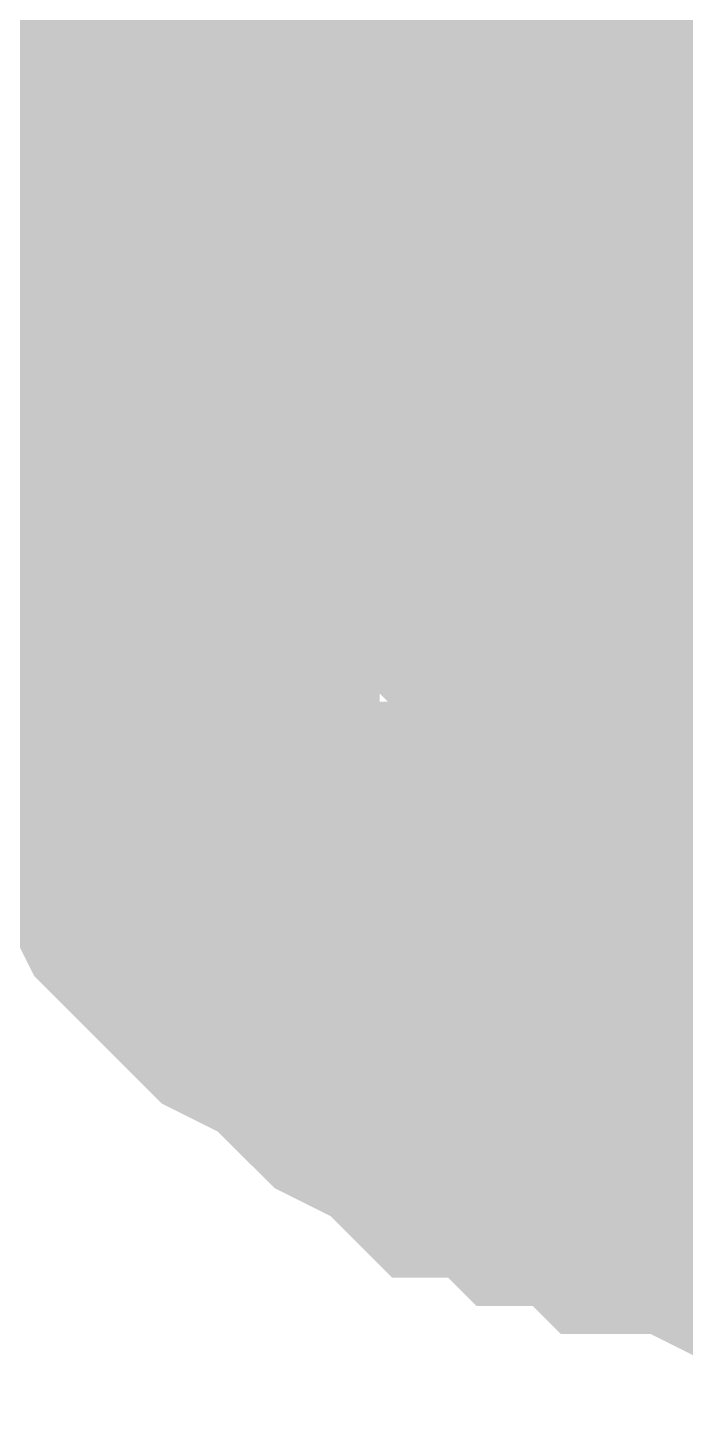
# Model space of a CAD drawing. Header units: inches. Extents: x 0 to 841, y 0 to 594.
# Drawn here: x 351.83 to 352.355, y 116.537 to 117.635 of the extents above; entities that cross this region are included whole.
import ezdxf

# ---------------------------------------------------------------- set-up
doc = ezdxf.new("R2010")
doc.units = ezdxf.units.IN
doc.layers.add('Sheet', color=255, linetype='Continuous')

msp = doc.modelspace()

# ---------------------------------------------------------------- linework, layer by layer
at = {"layer": 'Sheet'}
for points in [[(307.5148, 112.498, 0.7493, 0.7493, 0), (302.5067, 112.498, 0.7493, 0.7493, 0), (302.5067, 129.9936, 0.7493, 0.7493, 0), (352.5202, 129.9936, 0.7493, 0.7493, 0), (352.5202, 117.4839, 0.7493, 0.7493, 0), (347.5121, 117.4839, 0.7493, 0.7493, 0)], [(351.7566, 117.4839, 0.2997, 0.2997, 0), (351.7566, 117.5288, 0.2997, 0.2997, 0), (351.7566, 117.5737, 0.2997, 0.2997, 0), (351.7566, 117.5962, 0.2997, 0.2997, 0), (351.7791, 117.6411, 0.2997, 0.2997, 0), (351.7791, 117.686, 0.2997, 0.2997, 0), (351.8016, 117.7085, 0.2997, 0.2997, 0), (351.8016, 117.7534, 0.2997, 0.2997, 0), (351.824, 117.7759, 0.2997, 0.2997, 0), (351.824, 117.8208, 0.2997, 0.2997, 0)], [(351.7566, 117.4839, 0.2997, 0.2997, 0), (351.7566, 117.5288, 0.2997, 0.2997, 0), (351.7566, 117.5737, 0.2997, 0.2997, 0), (351.7566, 117.5962, 0.2997, 0.2997, 0), (351.7791, 117.6411, 0.2997, 0.2997, 0), (351.7791, 117.686, 0.2997, 0.2997, 0), (351.8016, 117.7085, 0.2997, 0.2997, 0), (351.8016, 117.7534, 0.2997, 0.2997, 0), (351.824, 117.7759, 0.2997, 0.2997, 0), (351.824, 117.8208, 0.2997, 0.2997, 0)], [(351.7566, 117.4839, 0.2997, 0.2997, 0), (351.7566, 117.5288, 0.2997, 0.2997, 0), (351.7566, 117.5737, 0.2997, 0.2997, 0), (351.7566, 117.5962, 0.2997, 0.2997, 0), (351.7791, 117.6411, 0.2997, 0.2997, 0), (351.7791, 117.686, 0.2997, 0.2997, 0), (351.8016, 117.7085, 0.2997, 0.2997, 0), (351.8016, 117.7534, 0.2997, 0.2997, 0), (351.824, 117.7759, 0.2997, 0.2997, 0), (351.824, 117.8208, 0.2997, 0.2997, 0)], [(352.0037, 117.4839, 0.2997, 0.2997, 0), (352.0037, 117.5064, 0.2997, 0.2997, 0), (352.0037, 117.5288, 0.2997, 0.2997, 0), (352.0037, 117.5737, 0.2997, 0.2997, 0), (352.0037, 117.5962, 0.2997, 0.2997, 0), (352.0261, 117.6186, 0.2997, 0.2997, 0), (352.0261, 117.6411, 0.2997, 0.2997, 0), (352.0261, 117.6636, 0.2997, 0.2997, 0), (352.0486, 117.686, 0.2997, 0.2997, 0), (352.0486, 117.7085, 0.2997, 0.2997, 0), (352.0711, 117.7309, 0.2997, 0.2997, 0), (352.0711, 117.7534, 0.2997, 0.2997, 0), (352.0935, 117.7759, 0.2997, 0.2997, 0), (352.0935, 117.7983, 0.2997, 0.2997, 0)], [(352.0037, 117.4839, 0.2997, 0.2997, 0), (352.0037, 117.5064, 0.2997, 0.2997, 0), (352.0037, 117.5288, 0.2997, 0.2997, 0), (352.0037, 117.5737, 0.2997, 0.2997, 0), (352.0037, 117.5962, 0.2997, 0.2997, 0), (352.0261, 117.6186, 0.2997, 0.2997, 0), (352.0261, 117.6411, 0.2997, 0.2997, 0), (352.0261, 117.6636, 0.2997, 0.2997, 0), (352.0486, 117.686, 0.2997, 0.2997, 0), (352.0486, 117.7085, 0.2997, 0.2997, 0), (352.0711, 117.7309, 0.2997, 0.2997, 0), (352.0711, 117.7534, 0.2997, 0.2997, 0), (352.0935, 117.7759, 0.2997, 0.2997, 0), (352.0935, 117.7983, 0.2997, 0.2997, 0)], [(357.5058, 117.4839, 0.7493, 0.7493, 0), (352.5202, 117.4839, 0.7493, 0.7493, 0)], [(352.0037, 117.4839, 0.0991, 0.0991, 0), (352.0037, 117.5064, 0.0991, 0.0991, 0), (352.0037, 117.5288, 0.0991, 0.0991, 0), (352.0037, 117.5737, 0.0991, 0.0991, 0), (352.0037, 117.5962, 0.0991, 0.0991, 0), (352.0261, 117.6186, 0.0991, 0.0991, 0), (352.0261, 117.6411, 0.0991, 0.0991, 0), (352.0261, 117.6636, 0.0991, 0.0991, 0), (352.0486, 117.686, 0.0991, 0.0991, 0)], [(352.0037, 117.4839, 0.0991, 0.0991, 0), (352.0037, 117.5064, 0.0991, 0.0991, 0), (352.0037, 117.5288, 0.0991, 0.0991, 0), (352.0037, 117.5737, 0.0991, 0.0991, 0), (352.0037, 117.5962, 0.0991, 0.0991, 0), (352.0261, 117.6186, 0.0991, 0.0991, 0), (352.0261, 117.6411, 0.0991, 0.0991, 0), (352.0261, 117.6636, 0.0991, 0.0991, 0), (352.0486, 117.686, 0.0991, 0.0991, 0)], [(352.5202, 116.7203, 0.2997, 0.2997, 0), (352.4753, 116.7203, 0.2997, 0.2997, 0), (352.4304, 116.7203, 0.2997, 0.2997, 0), (352.4079, 116.7203, 0.2997, 0.2997, 0), (352.363, 116.7427, 0.2997, 0.2997, 0), (352.3181, 116.7427, 0.2997, 0.2997, 0), (352.2956, 116.7652, 0.2997, 0.2997, 0), (352.2507, 116.7652, 0.2997, 0.2997, 0), (352.2283, 116.7877, 0.2997, 0.2997, 0), (352.1833, 116.7877, 0.2997, 0.2997, 0), (352.1609, 116.8101, 0.2997, 0.2997, 0), (352.116, 116.8326, 0.2997, 0.2997, 0), (352.0935, 116.855, 0.2997, 0.2997, 0), (352.0711, 116.8775, 0.2997, 0.2997, 0), (352.0261, 116.9, 0.2997, 0.2997, 0), (352.0037, 116.9224, 0.2997, 0.2997, 0), (351.9812, 116.9449, 0.2997, 0.2997, 0), (351.9588, 116.9673, 0.2997, 0.2997, 0), (351.9363, 117.0123, 0.2997, 0.2997, 0), (351.9139, 117.0347, 0.2997, 0.2997, 0), (351.8914, 117.0572, 0.2997, 0.2997, 0), (351.8689, 117.1021, 0.2997, 0.2997, 0), (351.8465, 117.1245, 0.2997, 0.2997, 0), (351.824, 117.1695, 0.2997, 0.2997, 0), (351.824, 117.1919, 0.2997, 0.2997, 0), (351.8016, 117.2368, 0.2997, 0.2997, 0), (351.8016, 117.2593, 0.2997, 0.2997, 0), (351.7791, 117.3042, 0.2997, 0.2997, 0), (351.7791, 117.3267, 0.2997, 0.2997, 0), (351.7566, 117.3716, 0.2997, 0.2997, 0), (351.7566, 117.4165, 0.2997, 0.2997, 0), (351.7566, 117.439, 0.2997, 0.2997, 0), (351.7566, 117.4839, 0.2997, 0.2997, 0)], [(351.7566, 117.4839, 0.2997, 0.2997, 0), (351.7566, 117.4839, 0.2997, 0.2997, 0)], [(352.5202, 116.7203, 0.2997, 0.2997, 0), (352.4753, 116.7203, 0.2997, 0.2997, 0), (352.4304, 116.7203, 0.2997, 0.2997, 0), (352.4079, 116.7203, 0.2997, 0.2997, 0), (352.363, 116.7427, 0.2997, 0.2997, 0), (352.3181, 116.7427, 0.2997, 0.2997, 0), (352.2956, 116.7652, 0.2997, 0.2997, 0), (352.2507, 116.7652, 0.2997, 0.2997, 0), (352.2283, 116.7877, 0.2997, 0.2997, 0), (352.1833, 116.7877, 0.2997, 0.2997, 0), (352.1609, 116.8101, 0.2997, 0.2997, 0), (352.116, 116.8326, 0.2997, 0.2997, 0), (352.0935, 116.855, 0.2997, 0.2997, 0), (352.0711, 116.8775, 0.2997, 0.2997, 0), (352.0261, 116.9, 0.2997, 0.2997, 0), (352.0037, 116.9224, 0.2997, 0.2997, 0), (351.9812, 116.9449, 0.2997, 0.2997, 0), (351.9588, 116.9673, 0.2997, 0.2997, 0), (351.9363, 117.0123, 0.2997, 0.2997, 0), (351.9139, 117.0347, 0.2997, 0.2997, 0), (351.8914, 117.0572, 0.2997, 0.2997, 0), (351.8689, 117.1021, 0.2997, 0.2997, 0), (351.8465, 117.1245, 0.2997, 0.2997, 0), (351.824, 117.1695, 0.2997, 0.2997, 0), (351.824, 117.1919, 0.2997, 0.2997, 0), (351.8016, 117.2368, 0.2997, 0.2997, 0), (351.8016, 117.2593, 0.2997, 0.2997, 0), (351.7791, 117.3042, 0.2997, 0.2997, 0), (351.7791, 117.3267, 0.2997, 0.2997, 0), (351.7566, 117.3716, 0.2997, 0.2997, 0), (351.7566, 117.4165, 0.2997, 0.2997, 0), (351.7566, 117.439, 0.2997, 0.2997, 0), (351.7566, 117.4839, 0.2997, 0.2997, 0)], [(351.7566, 117.4839, 0.2997, 0.2997, 0), (351.7566, 117.4839, 0.2997, 0.2997, 0)], [(352.5202, 116.7203, 0.2997, 0.2997, 0), (352.4753, 116.7203, 0.2997, 0.2997, 0), (352.4304, 116.7203, 0.2997, 0.2997, 0), (352.4079, 116.7203, 0.2997, 0.2997, 0), (352.363, 116.7427, 0.2997, 0.2997, 0), (352.3181, 116.7427, 0.2997, 0.2997, 0), (352.2956, 116.7652, 0.2997, 0.2997, 0), (352.2507, 116.7652, 0.2997, 0.2997, 0), (352.2283, 116.7877, 0.2997, 0.2997, 0), (352.1833, 116.7877, 0.2997, 0.2997, 0), (352.1609, 116.8101, 0.2997, 0.2997, 0), (352.116, 116.8326, 0.2997, 0.2997, 0), (352.0935, 116.855, 0.2997, 0.2997, 0), (352.0711, 116.8775, 0.2997, 0.2997, 0), (352.0261, 116.9, 0.2997, 0.2997, 0), (352.0037, 116.9224, 0.2997, 0.2997, 0), (351.9812, 116.9449, 0.2997, 0.2997, 0), (351.9588, 116.9673, 0.2997, 0.2997, 0), (351.9363, 117.0123, 0.2997, 0.2997, 0), (351.9139, 117.0347, 0.2997, 0.2997, 0), (351.8914, 117.0572, 0.2997, 0.2997, 0), (351.8689, 117.1021, 0.2997, 0.2997, 0), (351.8465, 117.1245, 0.2997, 0.2997, 0), (351.824, 117.1695, 0.2997, 0.2997, 0), (351.824, 117.1919, 0.2997, 0.2997, 0), (351.8016, 117.2368, 0.2997, 0.2997, 0), (351.8016, 117.2593, 0.2997, 0.2997, 0), (351.7791, 117.3042, 0.2997, 0.2997, 0), (351.7791, 117.3267, 0.2997, 0.2997, 0), (351.7566, 117.3716, 0.2997, 0.2997, 0), (351.7566, 117.4165, 0.2997, 0.2997, 0), (351.7566, 117.439, 0.2997, 0.2997, 0), (351.7566, 117.4839, 0.2997, 0.2997, 0)], [(351.7566, 117.4839, 0.2997, 0.2997, 0), (351.7566, 117.4839, 0.2997, 0.2997, 0)], [(352.5202, 116.9898, 0.2997, 0.2997, 0), (352.4978, 116.9898, 0.2997, 0.2997, 0), (352.4753, 116.9898, 0.2997, 0.2997, 0), (352.4304, 116.9898, 0.2997, 0.2997, 0), (352.4079, 116.9898, 0.2997, 0.2997, 0), (352.3855, 117.0123, 0.2997, 0.2997, 0), (352.363, 117.0123, 0.2997, 0.2997, 0), (352.3406, 117.0123, 0.2997, 0.2997, 0), (352.3181, 117.0347, 0.2997, 0.2997, 0), (352.2956, 117.0347, 0.2997, 0.2997, 0), (352.2732, 117.0572, 0.2997, 0.2997, 0), (352.2507, 117.0572, 0.2997, 0.2997, 0), (352.2283, 117.0796, 0.2997, 0.2997, 0), (352.2058, 117.0796, 0.2997, 0.2997, 0), (352.1833, 117.1021, 0.2997, 0.2997, 0), (352.1609, 117.1245, 0.2997, 0.2997, 0), (352.1609, 117.147, 0.2997, 0.2997, 0), (352.1384, 117.147, 0.2997, 0.2997, 0), (352.116, 117.1695, 0.2997, 0.2997, 0), (352.0935, 117.1919, 0.2997, 0.2997, 0), (352.0935, 117.2144, 0.2997, 0.2997, 0), (352.0711, 117.2368, 0.2997, 0.2997, 0), (352.0711, 117.2593, 0.2997, 0.2997, 0), (352.0486, 117.2818, 0.2997, 0.2997, 0), (352.0486, 117.2818, 0.2997, 0.2997, 0), (352.0261, 117.3042, 0.2997, 0.2997, 0), (352.0261, 117.3491, 0.2997, 0.2997, 0), (352.0261, 117.3716, 0.2997, 0.2997, 0), (352.0037, 117.3941, 0.2997, 0.2997, 0), (352.0037, 117.4165, 0.2997, 0.2997, 0), (352.0037, 117.439, 0.2997, 0.2997, 0), (352.0037, 117.4614, 0.2997, 0.2997, 0), (352.0037, 117.4839, 0.2997, 0.2997, 0)], [(352.0037, 117.4839, 0.2997, 0.2997, 0), (352.0037, 117.4839, 0.2997, 0.2997, 0)], [(352.5202, 116.9898, 0.2997, 0.2997, 0), (352.4978, 116.9898, 0.2997, 0.2997, 0), (352.4753, 116.9898, 0.2997, 0.2997, 0), (352.4304, 116.9898, 0.2997, 0.2997, 0), (352.4079, 116.9898, 0.2997, 0.2997, 0), (352.3855, 117.0123, 0.2997, 0.2997, 0), (352.363, 117.0123, 0.2997, 0.2997, 0), (352.3406, 117.0123, 0.2997, 0.2997, 0), (352.3181, 117.0347, 0.2997, 0.2997, 0), (352.2956, 117.0347, 0.2997, 0.2997, 0), (352.2732, 117.0572, 0.2997, 0.2997, 0), (352.2507, 117.0572, 0.2997, 0.2997, 0), (352.2283, 117.0796, 0.2997, 0.2997, 0), (352.2058, 117.0796, 0.2997, 0.2997, 0), (352.1833, 117.1021, 0.2997, 0.2997, 0), (352.1609, 117.1245, 0.2997, 0.2997, 0), (352.1609, 117.147, 0.2997, 0.2997, 0), (352.1384, 117.147, 0.2997, 0.2997, 0), (352.116, 117.1695, 0.2997, 0.2997, 0), (352.0935, 117.1919, 0.2997, 0.2997, 0), (352.0935, 117.2144, 0.2997, 0.2997, 0), (352.0711, 117.2368, 0.2997, 0.2997, 0), (352.0711, 117.2593, 0.2997, 0.2997, 0), (352.0486, 117.2818, 0.2997, 0.2997, 0), (352.0486, 117.2818, 0.2997, 0.2997, 0), (352.0261, 117.3042, 0.2997, 0.2997, 0), (352.0261, 117.3491, 0.2997, 0.2997, 0), (352.0261, 117.3716, 0.2997, 0.2997, 0), (352.0037, 117.3941, 0.2997, 0.2997, 0), (352.0037, 117.4165, 0.2997, 0.2997, 0), (352.0037, 117.439, 0.2997, 0.2997, 0), (352.0037, 117.4614, 0.2997, 0.2997, 0), (352.0037, 117.4839, 0.2997, 0.2997, 0)], [(352.0037, 117.4839, 0.2997, 0.2997, 0), (352.0037, 117.4839, 0.2997, 0.2997, 0)], [(352.4079, 116.9898, 0.0991, 0.0991, 0), (352.3855, 117.0123, 0.0991, 0.0991, 0), (352.363, 117.0123, 0.0991, 0.0991, 0), (352.3406, 117.0123, 0.0991, 0.0991, 0), (352.3181, 117.0347, 0.0991, 0.0991, 0), (352.2956, 117.0347, 0.0991, 0.0991, 0), (352.2732, 117.0572, 0.0991, 0.0991, 0), (352.2507, 117.0572, 0.0991, 0.0991, 0), (352.2283, 117.0796, 0.0991, 0.0991, 0), (352.2058, 117.0796, 0.0991, 0.0991, 0), (352.1833, 117.1021, 0.0991, 0.0991, 0), (352.1609, 117.1245, 0.0991, 0.0991, 0), (352.1609, 117.147, 0.0991, 0.0991, 0), (352.1384, 117.147, 0.0991, 0.0991, 0), (352.116, 117.1695, 0.0991, 0.0991, 0), (352.0935, 117.1919, 0.0991, 0.0991, 0), (352.0935, 117.2144, 0.0991, 0.0991, 0), (352.0711, 117.2368, 0.0991, 0.0991, 0), (352.0711, 117.2593, 0.0991, 0.0991, 0), (352.0486, 117.2818, 0.0991, 0.0991, 0), (352.0486, 117.2818, 0.0991, 0.0991, 0), (352.0261, 117.3042, 0.0991, 0.0991, 0), (352.0261, 117.3491, 0.0991, 0.0991, 0), (352.0261, 117.3716, 0.0991, 0.0991, 0), (352.0037, 117.3941, 0.0991, 0.0991, 0), (352.0037, 117.4165, 0.0991, 0.0991, 0), (352.0037, 117.439, 0.0991, 0.0991, 0), (352.0037, 117.4614, 0.0991, 0.0991, 0), (352.0037, 117.4839, 0.0991, 0.0991, 0)], [(352.0037, 117.4839, 0.0991, 0.0991, 0), (352.0037, 117.4839, 0.0991, 0.0991, 0)], [(352.4079, 116.9898, 0.0991, 0.0991, 0), (352.3855, 117.0123, 0.0991, 0.0991, 0), (352.363, 117.0123, 0.0991, 0.0991, 0), (352.3406, 117.0123, 0.0991, 0.0991, 0), (352.3181, 117.0347, 0.0991, 0.0991, 0), (352.2956, 117.0347, 0.0991, 0.0991, 0), (352.2732, 117.0572, 0.0991, 0.0991, 0), (352.2507, 117.0572, 0.0991, 0.0991, 0), (352.2283, 117.0796, 0.0991, 0.0991, 0), (352.2058, 117.0796, 0.0991, 0.0991, 0), (352.1833, 117.1021, 0.0991, 0.0991, 0), (352.1609, 117.1245, 0.0991, 0.0991, 0), (352.1609, 117.147, 0.0991, 0.0991, 0), (352.1384, 117.147, 0.0991, 0.0991, 0), (352.116, 117.1695, 0.0991, 0.0991, 0), (352.0935, 117.1919, 0.0991, 0.0991, 0), (352.0935, 117.2144, 0.0991, 0.0991, 0), (352.0711, 117.2368, 0.0991, 0.0991, 0), (352.0711, 117.2593, 0.0991, 0.0991, 0), (352.0486, 117.2818, 0.0991, 0.0991, 0), (352.0486, 117.2818, 0.0991, 0.0991, 0), (352.0261, 117.3042, 0.0991, 0.0991, 0), (352.0261, 117.3491, 0.0991, 0.0991, 0), (352.0261, 117.3716, 0.0991, 0.0991, 0), (352.0037, 117.3941, 0.0991, 0.0991, 0), (352.0037, 117.4165, 0.0991, 0.0991, 0), (352.0037, 117.439, 0.0991, 0.0991, 0), (352.0037, 117.4614, 0.0991, 0.0991, 0), (352.0037, 117.4839, 0.0991, 0.0991, 0)], [(352.0037, 117.4839, 0.0991, 0.0991, 0), (352.0037, 117.4839, 0.0991, 0.0991, 0)], [(352.4079, 116.7203, 0.0991, 0.0991, 0), (352.363, 116.7427, 0.0991, 0.0991, 0), (352.3181, 116.7427, 0.0991, 0.0991, 0), (352.2956, 116.7652, 0.0991, 0.0991, 0), (352.2507, 116.7652, 0.0991, 0.0991, 0), (352.2283, 116.7877, 0.0991, 0.0991, 0), (352.1833, 116.7877, 0.0991, 0.0991, 0), (352.1609, 116.8101, 0.0991, 0.0991, 0), (352.116, 116.8326, 0.0991, 0.0991, 0), (352.0935, 116.855, 0.0991, 0.0991, 0), (352.0711, 116.8775, 0.0991, 0.0991, 0), (352.0261, 116.9, 0.0991, 0.0991, 0), (352.0037, 116.9224, 0.0991, 0.0991, 0), (351.9812, 116.9449, 0.0991, 0.0991, 0), (351.9588, 116.9673, 0.0991, 0.0991, 0), (351.9363, 117.0123, 0.0991, 0.0991, 0), (351.9139, 117.0347, 0.0991, 0.0991, 0), (351.8914, 117.0572, 0.0991, 0.0991, 0), (351.8689, 117.1021, 0.0991, 0.0991, 0), (351.8465, 117.1245, 0.0991, 0.0991, 0), (351.824, 117.1695, 0.0991, 0.0991, 0), (351.824, 117.1919, 0.0991, 0.0991, 0), (351.8016, 117.2368, 0.0991, 0.0991, 0), (351.8016, 117.2593, 0.0991, 0.0991, 0), (351.7791, 117.3042, 0.0991, 0.0991, 0)], [(352.4079, 116.7203, 0.0991, 0.0991, 0), (352.363, 116.7427, 0.0991, 0.0991, 0), (352.3181, 116.7427, 0.0991, 0.0991, 0), (352.2956, 116.7652, 0.0991, 0.0991, 0), (352.2507, 116.7652, 0.0991, 0.0991, 0), (352.2283, 116.7877, 0.0991, 0.0991, 0), (352.1833, 116.7877, 0.0991, 0.0991, 0), (352.1609, 116.8101, 0.0991, 0.0991, 0), (352.116, 116.8326, 0.0991, 0.0991, 0), (352.0935, 116.855, 0.0991, 0.0991, 0), (352.0711, 116.8775, 0.0991, 0.0991, 0), (352.0261, 116.9, 0.0991, 0.0991, 0), (352.0037, 116.9224, 0.0991, 0.0991, 0), (351.9812, 116.9449, 0.0991, 0.0991, 0), (351.9588, 116.9673, 0.0991, 0.0991, 0), (351.9363, 117.0123, 0.0991, 0.0991, 0), (351.9139, 117.0347, 0.0991, 0.0991, 0), (351.8914, 117.0572, 0.0991, 0.0991, 0), (351.8689, 117.1021, 0.0991, 0.0991, 0), (351.8465, 117.1245, 0.0991, 0.0991, 0), (351.824, 117.1695, 0.0991, 0.0991, 0), (351.824, 117.1919, 0.0991, 0.0991, 0), (351.8016, 117.2368, 0.0991, 0.0991, 0), (351.8016, 117.2593, 0.0991, 0.0991, 0), (351.7791, 117.3042, 0.0991, 0.0991, 0)], [(352.4079, 116.7203, 0.0991, 0.0991, 0), (352.363, 116.7427, 0.0991, 0.0991, 0), (352.3181, 116.7427, 0.0991, 0.0991, 0), (352.2956, 116.7652, 0.0991, 0.0991, 0), (352.2507, 116.7652, 0.0991, 0.0991, 0), (352.2283, 116.7877, 0.0991, 0.0991, 0), (352.1833, 116.7877, 0.0991, 0.0991, 0), (352.1609, 116.8101, 0.0991, 0.0991, 0), (352.116, 116.8326, 0.0991, 0.0991, 0), (352.0935, 116.855, 0.0991, 0.0991, 0), (352.0711, 116.8775, 0.0991, 0.0991, 0), (352.0261, 116.9, 0.0991, 0.0991, 0), (352.0037, 116.9224, 0.0991, 0.0991, 0), (351.9812, 116.9449, 0.0991, 0.0991, 0), (351.9588, 116.9673, 0.0991, 0.0991, 0), (351.9363, 117.0123, 0.0991, 0.0991, 0), (351.9139, 117.0347, 0.0991, 0.0991, 0), (351.8914, 117.0572, 0.0991, 0.0991, 0), (351.8689, 117.1021, 0.0991, 0.0991, 0), (351.8465, 117.1245, 0.0991, 0.0991, 0), (351.824, 117.1695, 0.0991, 0.0991, 0), (351.824, 117.1919, 0.0991, 0.0991, 0), (351.8016, 117.2368, 0.0991, 0.0991, 0), (351.8016, 117.2593, 0.0991, 0.0991, 0), (351.7791, 117.3042, 0.0991, 0.0991, 0)]]:
    msp.add_lwpolyline(points, format="xyseb", dxfattribs=at)
msp.add_lwpolyline([(352.246, 117.5, 0.508, 0.508, 1), (352.754, 117.5, 0.508, 0.508, 1)], format="xyseb", close=True, dxfattribs=at)

doc.saveas('drawing.dxf')
